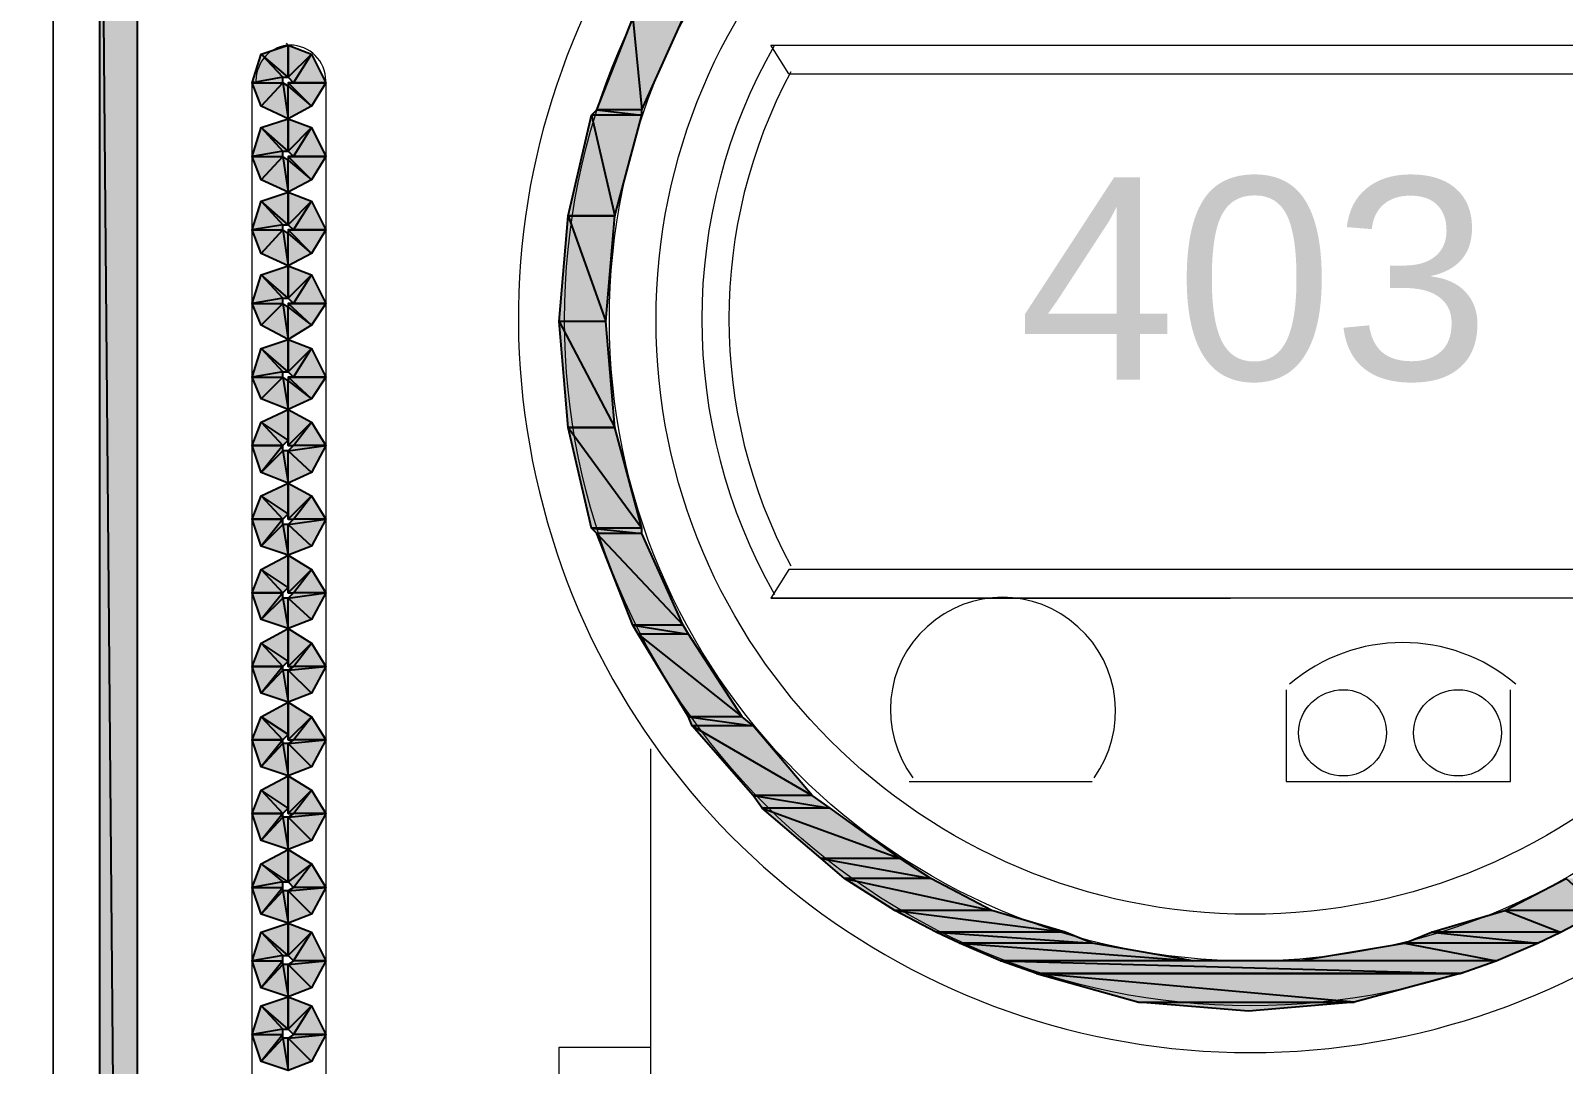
# Model space of a CAD drawing. Header units: millimetres. Extents: x 40 to 176, y -32 to 59.
# Drawn here: x 108.191 to 109.384, y 3.59 to 4.394 of the extents above; entities that cross this region are included whole.
import ezdxf

# ---------------------------------------------------------------- set-up
doc = ezdxf.new("R2010")
doc.units = ezdxf.units.MM
doc.layers.add('15 - Quadro de medição', color=6, linetype='Continuous')
doc.styles.add('Arial0', font='arial.ttf', dxfattribs={"height": 3.14658})

msp = doc.modelspace()

# ---------------------------------------------------------------- hatches: boundary and pattern name
at = {"layer": '15 - Quadro de medição', "true_color": 0x000007}
h = msp.add_hatch(color=7, dxfattribs=at)
h.paths.add_polyline_path([(108.2739, 4.729), (108.2446, 4.729), (108.2739, 1.3852)])
h.paths.add_polyline_path([(108.2446, 4.729), (108.2739, 1.3852), (108.2446, 1.3852)])
h = msp.add_hatch(color=7, dxfattribs=at)
h.paths.add_polyline_path([(108.2739, 4.729), (108.2446, 4.729), (108.2739, 1.3852)])
h.paths.add_polyline_path([(108.2446, 4.729), (108.2739, 1.3852), (108.2446, 1.3852)])
h = msp.add_hatch(color=7, dxfattribs=at)
h.paths.add_polyline_path([(108.6985, 4.4036), (108.6594, 4.4036), (108.6664, 4.3323)])
h.paths.add_polyline_path([(108.6594, 4.4036), (108.6664, 4.3323), (108.6315, 4.3323)])
h = msp.add_hatch(color=7, dxfattribs=at)
h.paths.add_polyline_path([(108.3912, 4.3826), (108.3912, 4.3575), (108.3703, 4.3756)])
h.paths.add_polyline_path([(108.3912, 4.3575), (108.3703, 4.3756), (108.387, 4.3575)])
h.paths.add_polyline_path([(108.3703, 4.3756), (108.387, 4.3575), (108.3633, 4.3533)])
h.paths.add_polyline_path([(108.387, 4.3575), (108.3633, 4.3533), (108.387, 4.3533)])
h.paths.add_polyline_path([(108.3633, 4.3533), (108.387, 4.3533), (108.3703, 4.3351)])
h = msp.add_hatch(color=7, dxfattribs=at)
h.paths.add_polyline_path([(108.4205, 4.3533), (108.3954, 4.3533), (108.4094, 4.3756)])
h.paths.add_polyline_path([(108.3954, 4.3533), (108.4094, 4.3756), (108.3912, 4.3575)])
h.paths.add_polyline_path([(108.4094, 4.3756), (108.3912, 4.3575), (108.3912, 4.3826)])
h = msp.add_hatch(color=7, dxfattribs=at)
h.paths.add_polyline_path([(108.3703, 4.3351), (108.387, 4.3533), (108.3912, 4.3253)])
h.paths.add_polyline_path([(108.387, 4.3533), (108.3912, 4.3253), (108.3912, 4.3505)])
h.paths.add_polyline_path([(108.3912, 4.3253), (108.3912, 4.3505), (108.4094, 4.3351)])
h.paths.add_polyline_path([(108.3912, 4.3505), (108.4094, 4.3351), (108.3912, 4.3533)])
h.paths.add_polyline_path([(108.4094, 4.3351), (108.3912, 4.3533), (108.4205, 4.3533)])
h.paths.add_polyline_path([(108.3912, 4.3533), (108.4205, 4.3533), (108.3954, 4.3533)])
h = msp.add_hatch(color=7, dxfattribs=at)
h.paths.add_polyline_path([(108.6664, 4.3323), (108.6315, 4.3323), (108.6664, 4.3281)])
h.paths.add_polyline_path([(108.6315, 4.3323), (108.6664, 4.3281), (108.6273, 4.3281)])
h = msp.add_hatch(color=7, dxfattribs=at)
h.paths.add_polyline_path([(108.3912, 4.3253), (108.3912, 4.3002), (108.3703, 4.3184)])
h.paths.add_polyline_path([(108.3912, 4.3002), (108.3703, 4.3184), (108.387, 4.3002)])
h.paths.add_polyline_path([(108.3703, 4.3184), (108.387, 4.3002), (108.3633, 4.296)])
h.paths.add_polyline_path([(108.387, 4.3002), (108.3633, 4.296), (108.387, 4.296)])
h.paths.add_polyline_path([(108.3633, 4.296), (108.387, 4.296), (108.3703, 4.2779)])
h = msp.add_hatch(color=7, dxfattribs=at)
h.paths.add_polyline_path([(108.4205, 4.296), (108.3954, 4.296), (108.4094, 4.3184)])
h.paths.add_polyline_path([(108.3954, 4.296), (108.4094, 4.3184), (108.3912, 4.3002)])
h.paths.add_polyline_path([(108.4094, 4.3184), (108.3912, 4.3002), (108.3912, 4.3253)])
h = msp.add_hatch(color=7, dxfattribs=at)
h.paths.add_polyline_path([(108.6664, 4.3281), (108.6273, 4.3281), (108.6454, 4.2499)])
h.paths.add_polyline_path([(108.6273, 4.3281), (108.6454, 4.2499), (108.6091, 4.2499)])
h = msp.add_hatch(color=7, dxfattribs=at)
h.paths.add_polyline_path([(108.3703, 4.2779), (108.387, 4.296), (108.3912, 4.2681)])
h.paths.add_polyline_path([(108.387, 4.296), (108.3912, 4.2681), (108.3912, 4.2932)])
h.paths.add_polyline_path([(108.3912, 4.2681), (108.3912, 4.2932), (108.4094, 4.2779)])
h.paths.add_polyline_path([(108.3912, 4.2932), (108.4094, 4.2779), (108.3912, 4.296)])
h.paths.add_polyline_path([(108.4094, 4.2779), (108.3912, 4.296), (108.4205, 4.296)])
h.paths.add_polyline_path([(108.3912, 4.296), (108.4205, 4.296), (108.3954, 4.296)])
h = msp.add_hatch(color=7, dxfattribs=at)
h.paths.add_polyline_path([(108.3912, 4.2681), (108.3912, 4.2429), (108.3703, 4.2611)])
h.paths.add_polyline_path([(108.3912, 4.2429), (108.3703, 4.2611), (108.387, 4.2429)])
h.paths.add_polyline_path([(108.3703, 4.2611), (108.387, 4.2429), (108.3633, 4.2388)])
h.paths.add_polyline_path([(108.387, 4.2429), (108.3633, 4.2388), (108.387, 4.2388)])
h.paths.add_polyline_path([(108.3633, 4.2388), (108.387, 4.2388), (108.3703, 4.2206)])
h = msp.add_hatch(color=7, dxfattribs=at)
h.paths.add_polyline_path([(108.4205, 4.2388), (108.3954, 4.2388), (108.4094, 4.2611)])
h.paths.add_polyline_path([(108.3954, 4.2388), (108.4094, 4.2611), (108.3912, 4.2429)])
h.paths.add_polyline_path([(108.4094, 4.2611), (108.3912, 4.2429), (108.3912, 4.2681)])
h = msp.add_hatch(color=7, dxfattribs=at)
h.paths.add_polyline_path([(108.6454, 4.2499), (108.6091, 4.2499), (108.6384, 4.1675)])
h.paths.add_polyline_path([(108.6091, 4.2499), (108.6384, 4.1675), (108.6021, 4.1675)])
h = msp.add_hatch(color=7, dxfattribs=at)
h.paths.add_polyline_path([(108.3703, 4.2206), (108.387, 4.2388), (108.3912, 4.2108)])
h.paths.add_polyline_path([(108.387, 4.2388), (108.3912, 4.2108), (108.3912, 4.236)])
h.paths.add_polyline_path([(108.3912, 4.2108), (108.3912, 4.236), (108.4094, 4.2206)])
h.paths.add_polyline_path([(108.3912, 4.236), (108.4094, 4.2206), (108.3912, 4.2388)])
h.paths.add_polyline_path([(108.4094, 4.2206), (108.3912, 4.2388), (108.4205, 4.2388)])
h.paths.add_polyline_path([(108.3912, 4.2388), (108.4205, 4.2388), (108.3954, 4.2388)])
h = msp.add_hatch(color=7, dxfattribs=at)
h.paths.add_polyline_path([(108.3912, 4.2108), (108.3912, 4.1857), (108.3703, 4.2038)])
h.paths.add_polyline_path([(108.3912, 4.1857), (108.3703, 4.2038), (108.387, 4.1857)])
h.paths.add_polyline_path([(108.3703, 4.2038), (108.387, 4.1857), (108.3633, 4.1815)])
h.paths.add_polyline_path([(108.387, 4.1857), (108.3633, 4.1815), (108.387, 4.1815)])
h.paths.add_polyline_path([(108.3633, 4.1815), (108.387, 4.1815), (108.3703, 4.1647)])
h = msp.add_hatch(color=7, dxfattribs=at)
h.paths.add_polyline_path([(108.4205, 4.1815), (108.3954, 4.1815), (108.4094, 4.2038)])
h.paths.add_polyline_path([(108.3954, 4.1815), (108.4094, 4.2038), (108.3912, 4.1857)])
h.paths.add_polyline_path([(108.4094, 4.2038), (108.3912, 4.1857), (108.3912, 4.2108)])
h = msp.add_hatch(color=7, dxfattribs=at)
h.paths.add_polyline_path([(108.3703, 4.1647), (108.387, 4.1815), (108.3912, 4.1535)])
h.paths.add_polyline_path([(108.387, 4.1815), (108.3912, 4.1535), (108.3912, 4.1787)])
h.paths.add_polyline_path([(108.3912, 4.1535), (108.3912, 4.1787), (108.4094, 4.1647)])
h.paths.add_polyline_path([(108.3912, 4.1787), (108.4094, 4.1647), (108.3912, 4.1815)])
h.paths.add_polyline_path([(108.4094, 4.1647), (108.3912, 4.1815), (108.4205, 4.1815)])
h.paths.add_polyline_path([(108.3912, 4.1815), (108.4205, 4.1815), (108.3954, 4.1815)])
h = msp.add_hatch(color=7, dxfattribs=at)
h.paths.add_polyline_path([(108.6384, 4.1675), (108.6021, 4.1675), (108.6454, 4.0851)])
h.paths.add_polyline_path([(108.6021, 4.1675), (108.6454, 4.0851), (108.6091, 4.0851)])
h = msp.add_hatch(color=7, dxfattribs=at)
h.paths.add_polyline_path([(108.3912, 4.1535), (108.3912, 4.1284), (108.3703, 4.1466)])
h.paths.add_polyline_path([(108.3912, 4.1284), (108.3703, 4.1466), (108.387, 4.1284)])
h.paths.add_polyline_path([(108.3703, 4.1466), (108.387, 4.1284), (108.3633, 4.1242)])
h.paths.add_polyline_path([(108.387, 4.1284), (108.3633, 4.1242), (108.387, 4.1242)])
h.paths.add_polyline_path([(108.3633, 4.1242), (108.387, 4.1242), (108.3703, 4.1075)])
h = msp.add_hatch(color=7, dxfattribs=at)
h.paths.add_polyline_path([(108.4205, 4.1242), (108.3954, 4.1242), (108.4094, 4.1466)])
h.paths.add_polyline_path([(108.3954, 4.1242), (108.4094, 4.1466), (108.3912, 4.1284)])
h.paths.add_polyline_path([(108.4094, 4.1466), (108.3912, 4.1284), (108.3912, 4.1535)])
h = msp.add_hatch(color=7, dxfattribs=at)
h.paths.add_polyline_path([(108.3703, 4.1075), (108.387, 4.1242), (108.3912, 4.0991)])
h.paths.add_polyline_path([(108.387, 4.1242), (108.3912, 4.0991), (108.3912, 4.1214)])
h.paths.add_polyline_path([(108.3912, 4.0991), (108.3912, 4.1214), (108.4094, 4.1075)])
h.paths.add_polyline_path([(108.3912, 4.1214), (108.4094, 4.1075), (108.3912, 4.1242)])
h.paths.add_polyline_path([(108.4094, 4.1075), (108.3912, 4.1242), (108.4205, 4.1242)])
h.paths.add_polyline_path([(108.3912, 4.1242), (108.4205, 4.1242), (108.3954, 4.1242)])
h = msp.add_hatch(color=7, dxfattribs=at)
h.paths.add_polyline_path([(108.4205, 4.0711), (108.3954, 4.0711), (108.4094, 4.0893)])
h.paths.add_polyline_path([(108.3954, 4.0711), (108.4094, 4.0893), (108.3912, 4.0711)])
h.paths.add_polyline_path([(108.4094, 4.0893), (108.3912, 4.0711), (108.3912, 4.0991)])
h.paths.add_polyline_path([(108.3912, 4.0711), (108.3912, 4.0991), (108.3912, 4.0753)])
h.paths.add_polyline_path([(108.3912, 4.0991), (108.3912, 4.0753), (108.3703, 4.0893)])
h.paths.add_polyline_path([(108.3912, 4.0753), (108.3703, 4.0893), (108.387, 4.0711)])
h.paths.add_polyline_path([(108.3703, 4.0893), (108.387, 4.0711), (108.3633, 4.0711)])
h = msp.add_hatch(color=7, dxfattribs=at)
h.paths.add_polyline_path([(108.6454, 4.0851), (108.6091, 4.0851), (108.6664, 4.0069)])
h.paths.add_polyline_path([(108.6091, 4.0851), (108.6664, 4.0069), (108.6273, 4.0069)])
h = msp.add_hatch(color=7, dxfattribs=at)
h.paths.add_polyline_path([(108.3633, 4.0711), (108.387, 4.0711), (108.3703, 4.0502)])
h.paths.add_polyline_path([(108.387, 4.0711), (108.3703, 4.0502), (108.387, 4.0669)])
h.paths.add_polyline_path([(108.3703, 4.0502), (108.387, 4.0669), (108.3912, 4.0418)])
h.paths.add_polyline_path([(108.387, 4.0669), (108.3912, 4.0418), (108.3912, 4.0669)])
h.paths.add_polyline_path([(108.3912, 4.0418), (108.3912, 4.0669), (108.4094, 4.0502)])
h = msp.add_hatch(color=7, dxfattribs=at)
h.paths.add_polyline_path([(108.4094, 4.0502), (108.3912, 4.0669), (108.4205, 4.0711)])
h.paths.add_polyline_path([(108.3912, 4.0669), (108.4205, 4.0711), (108.3954, 4.0711)])
h = msp.add_hatch(color=7, dxfattribs=at)
h.paths.add_polyline_path([(108.4205, 4.0139), (108.3954, 4.0139), (108.4094, 4.032)])
h.paths.add_polyline_path([(108.3954, 4.0139), (108.4094, 4.032), (108.3912, 4.0139)])
h.paths.add_polyline_path([(108.4094, 4.032), (108.3912, 4.0139), (108.3912, 4.0418)])
h.paths.add_polyline_path([(108.3912, 4.0139), (108.3912, 4.0418), (108.3912, 4.0181)])
h.paths.add_polyline_path([(108.3912, 4.0418), (108.3912, 4.0181), (108.3703, 4.032)])
h.paths.add_polyline_path([(108.3912, 4.0181), (108.3703, 4.032), (108.387, 4.0139)])
h.paths.add_polyline_path([(108.3703, 4.032), (108.387, 4.0139), (108.3633, 4.0139)])
h = msp.add_hatch(color=7, dxfattribs=at)
h.paths.add_polyline_path([(108.3633, 4.0139), (108.387, 4.0139), (108.3703, 3.9929)])
h.paths.add_polyline_path([(108.387, 4.0139), (108.3703, 3.9929), (108.387, 4.0097)])
h.paths.add_polyline_path([(108.3703, 3.9929), (108.387, 4.0097), (108.3912, 3.9859)])
h.paths.add_polyline_path([(108.387, 4.0097), (108.3912, 3.9859), (108.3912, 4.0097)])
h.paths.add_polyline_path([(108.3912, 3.9859), (108.3912, 4.0097), (108.4094, 3.9929)])
h = msp.add_hatch(color=7, dxfattribs=at)
h.paths.add_polyline_path([(108.4094, 3.9929), (108.3912, 4.0097), (108.4205, 4.0139)])
h.paths.add_polyline_path([(108.3912, 4.0097), (108.4205, 4.0139), (108.3954, 4.0139)])
h = msp.add_hatch(color=7, dxfattribs=at)
h.paths.add_polyline_path([(108.6664, 4.0069), (108.6273, 4.0069), (108.6664, 4.0027)])
h.paths.add_polyline_path([(108.6273, 4.0069), (108.6664, 4.0027), (108.6315, 4.0027)])
h = msp.add_hatch(color=7, dxfattribs=at)
h.paths.add_polyline_path([(108.6664, 4.0027), (108.6315, 4.0027), (108.6985, 3.9315)])
h.paths.add_polyline_path([(108.6315, 4.0027), (108.6985, 3.9315), (108.6594, 3.9315)])
h = msp.add_hatch(color=7, dxfattribs=at)
h.paths.add_polyline_path([(108.4205, 3.9566), (108.3954, 3.9566), (108.4094, 3.9748)])
h.paths.add_polyline_path([(108.3954, 3.9566), (108.4094, 3.9748), (108.3912, 3.9566)])
h.paths.add_polyline_path([(108.4094, 3.9748), (108.3912, 3.9566), (108.3912, 3.9859)])
h.paths.add_polyline_path([(108.3912, 3.9566), (108.3912, 3.9859), (108.3912, 3.9608)])
h.paths.add_polyline_path([(108.3912, 3.9859), (108.3912, 3.9608), (108.3703, 3.9748)])
h.paths.add_polyline_path([(108.3912, 3.9608), (108.3703, 3.9748), (108.387, 3.9566)])
h.paths.add_polyline_path([(108.3703, 3.9748), (108.387, 3.9566), (108.3633, 3.9566)])
h = msp.add_hatch(color=7, dxfattribs=at)
h.paths.add_polyline_path([(108.3633, 3.9566), (108.387, 3.9566), (108.3703, 3.9357)])
h.paths.add_polyline_path([(108.387, 3.9566), (108.3703, 3.9357), (108.387, 3.9524)])
h.paths.add_polyline_path([(108.3703, 3.9357), (108.387, 3.9524), (108.3912, 3.9287)])
h.paths.add_polyline_path([(108.387, 3.9524), (108.3912, 3.9287), (108.3912, 3.9524)])
h.paths.add_polyline_path([(108.3912, 3.9287), (108.3912, 3.9524), (108.4094, 3.9357)])
h = msp.add_hatch(color=7, dxfattribs=at)
h.paths.add_polyline_path([(108.4094, 3.9357), (108.3912, 3.9524), (108.4205, 3.9566)])
h.paths.add_polyline_path([(108.3912, 3.9524), (108.4205, 3.9566), (108.3954, 3.9566)])
h = msp.add_hatch(color=7, dxfattribs=at)
h.paths.add_polyline_path([(108.4205, 3.8993), (108.3954, 3.8993), (108.4094, 3.9175)])
h.paths.add_polyline_path([(108.3954, 3.8993), (108.4094, 3.9175), (108.3912, 3.8993)])
h.paths.add_polyline_path([(108.4094, 3.9175), (108.3912, 3.8993), (108.3912, 3.9287)])
h.paths.add_polyline_path([(108.3912, 3.8993), (108.3912, 3.9287), (108.3912, 3.9035)])
h.paths.add_polyline_path([(108.3912, 3.9287), (108.3912, 3.9035), (108.3703, 3.9175)])
h.paths.add_polyline_path([(108.3912, 3.9035), (108.3703, 3.9175), (108.387, 3.8993)])
h.paths.add_polyline_path([(108.3703, 3.9175), (108.387, 3.8993), (108.3633, 3.8993)])
h = msp.add_hatch(color=7, dxfattribs=at)
h.paths.add_polyline_path([(108.6985, 3.9315), (108.6594, 3.9315), (108.7027, 3.9245)])
h.paths.add_polyline_path([(108.6594, 3.9315), (108.7027, 3.9245), (108.6636, 3.9245)])
h = msp.add_hatch(color=7, dxfattribs=at)
h.paths.add_polyline_path([(108.7027, 3.9245), (108.6636, 3.9245), (108.7446, 3.8602)])
h.paths.add_polyline_path([(108.6636, 3.9245), (108.7446, 3.8602), (108.7027, 3.8602)])
h = msp.add_hatch(color=7, dxfattribs=at)
h.paths.add_polyline_path([(108.3633, 3.8993), (108.387, 3.8993), (108.3703, 3.8784)])
h.paths.add_polyline_path([(108.387, 3.8993), (108.3703, 3.8784), (108.387, 3.8965)])
h.paths.add_polyline_path([(108.3703, 3.8784), (108.387, 3.8965), (108.3912, 3.8714)])
h.paths.add_polyline_path([(108.387, 3.8965), (108.3912, 3.8714), (108.3912, 3.8965)])
h.paths.add_polyline_path([(108.3912, 3.8714), (108.3912, 3.8965), (108.4094, 3.8784)])
h = msp.add_hatch(color=7, dxfattribs=at)
h.paths.add_polyline_path([(108.4094, 3.8784), (108.3912, 3.8965), (108.4205, 3.8993)])
h.paths.add_polyline_path([(108.3912, 3.8965), (108.4205, 3.8993), (108.3954, 3.8993)])
h = msp.add_hatch(color=7, dxfattribs=at)
h.paths.add_polyline_path([(108.4205, 3.8421), (108.3954, 3.8421), (108.4094, 3.8602)])
h.paths.add_polyline_path([(108.3954, 3.8421), (108.4094, 3.8602), (108.3912, 3.8421)])
h.paths.add_polyline_path([(108.4094, 3.8602), (108.3912, 3.8421), (108.3912, 3.8714)])
h.paths.add_polyline_path([(108.3912, 3.8421), (108.3912, 3.8714), (108.3912, 3.8463)])
h.paths.add_polyline_path([(108.3912, 3.8714), (108.3912, 3.8463), (108.3703, 3.8602)])
h.paths.add_polyline_path([(108.3912, 3.8463), (108.3703, 3.8602), (108.387, 3.8421)])
h.paths.add_polyline_path([(108.3703, 3.8602), (108.387, 3.8421), (108.3633, 3.8421)])
h = msp.add_hatch(color=7, dxfattribs=at)
h.paths.add_polyline_path([(108.7446, 3.8602), (108.7027, 3.8602), (108.753, 3.8532)])
h.paths.add_polyline_path([(108.7027, 3.8602), (108.753, 3.8532), (108.7055, 3.8532)])
h = msp.add_hatch(color=7, dxfattribs=at)
h.paths.add_polyline_path([(108.753, 3.8532), (108.7055, 3.8532), (108.7991, 3.7988)])
h.paths.add_polyline_path([(108.7055, 3.8532), (108.7991, 3.7988), (108.753, 3.7988)])
h = msp.add_hatch(color=7, dxfattribs=at)
h.paths.add_polyline_path([(108.3633, 3.8421), (108.387, 3.8421), (108.3703, 3.8211)])
h.paths.add_polyline_path([(108.387, 3.8421), (108.3703, 3.8211), (108.387, 3.8393)])
h.paths.add_polyline_path([(108.3703, 3.8211), (108.387, 3.8393), (108.3912, 3.8141)])
h.paths.add_polyline_path([(108.387, 3.8393), (108.3912, 3.8141), (108.3912, 3.8393)])
h.paths.add_polyline_path([(108.3912, 3.8141), (108.3912, 3.8393), (108.4094, 3.8211)])
h = msp.add_hatch(color=7, dxfattribs=at)
h.paths.add_polyline_path([(108.4094, 3.8211), (108.3912, 3.8393), (108.4205, 3.8421)])
h.paths.add_polyline_path([(108.3912, 3.8393), (108.4205, 3.8421), (108.3954, 3.8421)])
h = msp.add_hatch(color=7, dxfattribs=at)
h.paths.add_polyline_path([(108.4205, 3.7848), (108.3954, 3.7848), (108.4094, 3.803)])
h.paths.add_polyline_path([(108.3954, 3.7848), (108.4094, 3.803), (108.3912, 3.7848)])
h.paths.add_polyline_path([(108.4094, 3.803), (108.3912, 3.7848), (108.3912, 3.8141)])
h.paths.add_polyline_path([(108.3912, 3.7848), (108.3912, 3.8141), (108.3912, 3.789)])
h.paths.add_polyline_path([(108.3912, 3.8141), (108.3912, 3.789), (108.3703, 3.803)])
h.paths.add_polyline_path([(108.3912, 3.789), (108.3703, 3.803), (108.387, 3.7848)])
h.paths.add_polyline_path([(108.3703, 3.803), (108.387, 3.7848), (108.3633, 3.7848)])
h = msp.add_hatch(color=7, dxfattribs=at)
h.paths.add_polyline_path([(108.7991, 3.7988), (108.753, 3.7988), (108.813, 3.789)])
h.paths.add_polyline_path([(108.753, 3.7988), (108.813, 3.789), (108.76, 3.789)])
h = msp.add_hatch(color=7, dxfattribs=at)
h.paths.add_polyline_path([(108.3633, 3.7848), (108.387, 3.7848), (108.3703, 3.7639)])
h.paths.add_polyline_path([(108.387, 3.7848), (108.3703, 3.7639), (108.387, 3.782)])
h.paths.add_polyline_path([(108.3703, 3.7639), (108.387, 3.782), (108.3912, 3.7569)])
h.paths.add_polyline_path([(108.387, 3.782), (108.3912, 3.7569), (108.3912, 3.782)])
h.paths.add_polyline_path([(108.3912, 3.7569), (108.3912, 3.782), (108.4094, 3.7639)])
h = msp.add_hatch(color=7, dxfattribs=at)
h.paths.add_polyline_path([(108.4094, 3.7639), (108.3912, 3.782), (108.4205, 3.7848)])
h.paths.add_polyline_path([(108.3912, 3.782), (108.4205, 3.7848), (108.3954, 3.7848)])
h = msp.add_hatch(color=7, dxfattribs=at)
h.paths.add_polyline_path([(108.813, 3.789), (108.76, 3.789), (108.8675, 3.7499)])
h.paths.add_polyline_path([(108.76, 3.789), (108.8675, 3.7499), (108.8061, 3.7499)])
h = msp.add_hatch(color=7, dxfattribs=at)
h.paths.add_polyline_path([(108.3912, 3.7569), (108.3912, 3.7317), (108.3703, 3.7457)])
h.paths.add_polyline_path([(108.3912, 3.7317), (108.3703, 3.7457), (108.387, 3.7317)])
h.paths.add_polyline_path([(108.3703, 3.7457), (108.387, 3.7317), (108.3633, 3.7275)])
h.paths.add_polyline_path([(108.387, 3.7317), (108.3633, 3.7275), (108.387, 3.7275)])
h.paths.add_polyline_path([(108.3633, 3.7275), (108.387, 3.7275), (108.3703, 3.7066)])
h.paths.add_polyline_path([(108.387, 3.7275), (108.3703, 3.7066), (108.387, 3.7247)])
h.paths.add_polyline_path([(108.3703, 3.7066), (108.387, 3.7247), (108.3912, 3.6996)])
h.paths.add_polyline_path([(108.387, 3.7247), (108.3912, 3.6996), (108.3912, 3.7247)])
h.paths.add_polyline_path([(108.3912, 3.6996), (108.3912, 3.7247), (108.4094, 3.7066)])
h = msp.add_hatch(color=7, dxfattribs=at)
h.paths.add_polyline_path([(108.4205, 3.7275), (108.3954, 3.7275), (108.4094, 3.7457)])
h.paths.add_polyline_path([(108.3954, 3.7275), (108.4094, 3.7457), (108.3912, 3.7317)])
h.paths.add_polyline_path([(108.4094, 3.7457), (108.3912, 3.7317), (108.3912, 3.7569)])
h = msp.add_hatch(color=7, dxfattribs=at)
h.paths.add_polyline_path([(108.8675, 3.7499), (108.8061, 3.7499), (108.8913, 3.7345)])
h.paths.add_polyline_path([(108.8061, 3.7499), (108.8913, 3.7345), (108.8242, 3.7345)])
h = msp.add_hatch(color=7, dxfattribs=at)
h.paths.add_polyline_path([(108.8913, 3.7345), (108.8242, 3.7345), (108.9387, 3.7094)])
h.paths.add_polyline_path([(108.8242, 3.7345), (108.9387, 3.7094), (108.8633, 3.7094)])
h = msp.add_hatch(color=7, dxfattribs=at)
h.paths.add_polyline_path([(109.4528, 3.7345), (109.3857, 3.7345), (109.4136, 3.7094)])
h.paths.add_polyline_path([(109.3857, 3.7345), (109.4136, 3.7094), (109.3382, 3.7094)])
h = msp.add_hatch(color=7, dxfattribs=at)
h.paths.add_polyline_path([(108.4094, 3.7066), (108.3912, 3.7247), (108.4205, 3.7275)])
h.paths.add_polyline_path([(108.3912, 3.7247), (108.4205, 3.7275), (108.3954, 3.7275)])
h = msp.add_hatch(color=7, dxfattribs=at)
h.paths.add_polyline_path([(108.3912, 3.6996), (108.3912, 3.6745), (108.3703, 3.6926)])
h.paths.add_polyline_path([(108.3912, 3.6745), (108.3703, 3.6926), (108.387, 3.6745)])
h.paths.add_polyline_path([(108.3703, 3.6926), (108.387, 3.6745), (108.3633, 3.6703)])
h.paths.add_polyline_path([(108.387, 3.6745), (108.3633, 3.6703), (108.387, 3.6703)])
h.paths.add_polyline_path([(108.3633, 3.6703), (108.387, 3.6703), (108.3703, 3.6493)])
h.paths.add_polyline_path([(108.387, 3.6703), (108.3703, 3.6493), (108.387, 3.6675)])
h.paths.add_polyline_path([(108.3703, 3.6493), (108.387, 3.6675), (108.3912, 3.6423)])
h.paths.add_polyline_path([(108.387, 3.6675), (108.3912, 3.6423), (108.3912, 3.6675)])
h.paths.add_polyline_path([(108.3912, 3.6423), (108.3912, 3.6675), (108.4094, 3.6493)])
h = msp.add_hatch(color=7, dxfattribs=at)
h.paths.add_polyline_path([(108.4205, 3.6703), (108.3954, 3.6703), (108.4094, 3.6926)])
h.paths.add_polyline_path([(108.3954, 3.6703), (108.4094, 3.6926), (108.3912, 3.6745)])
h.paths.add_polyline_path([(108.4094, 3.6926), (108.3912, 3.6745), (108.3912, 3.6996)])
h = msp.add_hatch(color=7, dxfattribs=at)
h.paths.add_polyline_path([(108.9387, 3.7094), (108.8633, 3.7094), (108.996, 3.6926)])
h.paths.add_polyline_path([(108.8633, 3.7094), (108.996, 3.6926), (108.8954, 3.6926)])
h = msp.add_hatch(color=7, dxfattribs=at)
h.paths.add_polyline_path([(109.4136, 3.7094), (109.3382, 3.7094), (109.3815, 3.6926)])
h.paths.add_polyline_path([(109.3382, 3.7094), (109.3815, 3.6926), (109.2809, 3.6926)])
h = msp.add_hatch(color=7, dxfattribs=at)
h.paths.add_polyline_path([(108.996, 3.6926), (108.8954, 3.6926), (109.017, 3.6842)])
h.paths.add_polyline_path([(108.8954, 3.6926), (109.017, 3.6842), (108.9136, 3.6842)])
h = msp.add_hatch(color=7, dxfattribs=at)
h.paths.add_polyline_path([(109.3815, 3.6926), (109.2809, 3.6926), (109.3634, 3.6842)])
h.paths.add_polyline_path([(109.2809, 3.6926), (109.3634, 3.6842), (109.26, 3.6842)])
h = msp.add_hatch(color=7, dxfattribs=at)
h.paths.add_polyline_path([(109.017, 3.6842), (108.9136, 3.6842), (109.0952, 3.6703)])
h.paths.add_polyline_path([(108.9136, 3.6842), (109.0952, 3.6703), (108.9457, 3.6703)])
h = msp.add_hatch(color=7, dxfattribs=at)
h.paths.add_polyline_path([(109.3634, 3.6842), (109.26, 3.6842), (109.3312, 3.6703)])
h.paths.add_polyline_path([(109.26, 3.6842), (109.3312, 3.6703), (109.1776, 3.6703)])
h = msp.add_hatch(color=7, dxfattribs=at)
h.paths.add_polyline_path([(108.4094, 3.6493), (108.3912, 3.6675), (108.4205, 3.6703)])
h.paths.add_polyline_path([(108.3912, 3.6675), (108.4205, 3.6703), (108.3954, 3.6703)])
h = msp.add_hatch(color=7, dxfattribs=at)
h.paths.add_polyline_path([(109.3312, 3.6703), (108.9457, 3.6703), (109.3033, 3.6605)])
h.paths.add_polyline_path([(108.9457, 3.6703), (109.3033, 3.6605), (108.9737, 3.6605)])
h = msp.add_hatch(color=7, dxfattribs=at)
h.paths.add_polyline_path([(108.9737, 3.6605), (109.0533, 3.6381), (109.2209, 3.6381)])
h.paths.add_polyline_path([(109.0533, 3.6381), (109.2209, 3.6381), (109.1385, 3.6312)])
msp.add_hatch(color=7, dxfattribs=at).paths.add_polyline_path([(108.9737, 3.6605), (109.3033, 3.6605), (109.2209, 3.6381)])
h = msp.add_hatch(color=7, dxfattribs=at)
h.paths.add_polyline_path([(108.3912, 3.6423), (108.3912, 3.6172), (108.3703, 3.6354)])
h.paths.add_polyline_path([(108.3912, 3.6172), (108.3703, 3.6354), (108.387, 3.6172)])
h.paths.add_polyline_path([(108.3703, 3.6354), (108.387, 3.6172), (108.3633, 3.613)])
h.paths.add_polyline_path([(108.387, 3.6172), (108.3633, 3.613), (108.387, 3.613)])
h.paths.add_polyline_path([(108.3633, 3.613), (108.387, 3.613), (108.3703, 3.5921)])
h.paths.add_polyline_path([(108.387, 3.613), (108.3703, 3.5921), (108.387, 3.6102)])
h.paths.add_polyline_path([(108.3703, 3.5921), (108.387, 3.6102), (108.3912, 3.5851)])
h.paths.add_polyline_path([(108.387, 3.6102), (108.3912, 3.5851), (108.3912, 3.6102)])
h.paths.add_polyline_path([(108.3912, 3.5851), (108.3912, 3.6102), (108.4094, 3.5921)])
h = msp.add_hatch(color=7, dxfattribs=at)
h.paths.add_polyline_path([(108.4205, 3.613), (108.3954, 3.613), (108.4094, 3.6354)])
h.paths.add_polyline_path([(108.3954, 3.613), (108.4094, 3.6354), (108.3912, 3.6172)])
h.paths.add_polyline_path([(108.4094, 3.6354), (108.3912, 3.6172), (108.3912, 3.6423)])
h = msp.add_hatch(color=7, dxfattribs=at)
h.paths.add_polyline_path([(108.4094, 3.5921), (108.3912, 3.6102), (108.4205, 3.613)])
h.paths.add_polyline_path([(108.3912, 3.6102), (108.4205, 3.613), (108.3954, 3.613)])

# ---------------------------------------------------------------- linework, layer by layer
at = {"layer": '15 - Quadro de medição', "color": 7, "linetype": 'Continuous', "lineweight": 20, "true_color": 0x000007}
for points in [[(106.3533, 5.0936), (108.2082, 5.0936), (108.2082, 1.3852), (106.3533, 1.3852)], [(108.2082, 5.0936), (110.0617, 5.0936), (110.0617, 1.3852), (108.2082, 1.3852)]]:
    msp.add_lwpolyline(points, close=True, dxfattribs=at)
for points in [[(108.2739, 1.3852), (108.2739, 4.9441), (108.2739, 4.9441)], [(108.2082, 4.8645), (108.2082, 1.3852), (106.3533, 1.3852), (106.3533, 4.8645)], [(110.0617, 4.8645), (110.0617, 1.3852), (108.2082, 1.3852), (108.2082, 4.8645)], [(108.2446, 4.729), (108.2446, 1.3852), (108.2739, 1.3852), (108.2306, 1.3852)], [(108.2739, 1.3852), (108.2446, 1.3852), (108.2446, 4.729)], [(108.3912, 4.3826), (108.3898, 4.384), (108.3898, 4.384)], [(108.7809, 4.3603), (108.7669, 4.3826), (108.7669, 4.3826)], [(108.7669, 4.3826), (109.5072, 4.3826), (109.5072, 4.3826)], [(108.7809, 4.3603), (109.4961, 4.3603), (109.4961, 4.3603)], [(108.3633, 3.4454), (108.3633, 4.3533), (108.3633, 4.3533)], [(108.4205, 4.3533), (108.4205, 3.4454), (108.4205, 3.4454)], [(108.7809, 3.9748), (108.7669, 3.9524), (108.7669, 3.9524)], [(109.4961, 3.9748), (108.7809, 3.9748), (108.7809, 3.9748)], [(109.5072, 3.9524), (108.7669, 3.9524), (108.7669, 3.9524)], [(108.7669, 3.9524), (109.1245, 3.9524), (109.1245, 3.9524)], [(108.3912, 3.9133), (108.3912, 3.9287), (108.3912, 3.9287)], [(109.1678, 3.8812), (109.1678, 3.8099), (109.3424, 3.8099), (109.3424, 3.8812)], [(108.6734, 3.4915), (108.6734, 3.8351), (108.6734, 3.8351)], [(108.8745, 3.8099), (109.017, 3.8099), (109.017, 3.8099)], [(108.6021, 3.4915), (108.6021, 3.6032), (108.6734, 3.6032)]]:
    msp.add_lwpolyline(points, dxfattribs=at)
at = {"layer": '15 - Quadro de medição', "color": 7, "linetype": 'Continuous', "lineweight": -2, "true_color": 0x000007}
for points in [[(108.2739, 4.729), (108.2446, 4.729), (108.2739, 1.3852)], [(108.2446, 4.729), (108.2739, 1.3852), (108.2446, 1.3852)], [(108.2739, 4.729), (108.2446, 4.729), (108.2739, 1.3852)], [(108.2446, 4.729), (108.2739, 1.3852), (108.2446, 1.3852)], [(108.6594, 4.4036), (108.6664, 4.3323), (108.6315, 4.3323)], [(108.6985, 4.4036), (108.6594, 4.4036), (108.6664, 4.3323)], [(108.3912, 4.3826), (108.3912, 4.3575), (108.3703, 4.3756)], [(108.4094, 4.3756), (108.3912, 4.3575), (108.3912, 4.3826)], [(108.3703, 4.3756), (108.387, 4.3575), (108.3633, 4.3533)], [(108.3912, 4.3575), (108.3703, 4.3756), (108.387, 4.3575)], [(108.3954, 4.3533), (108.4094, 4.3756), (108.3912, 4.3575)], [(108.4205, 4.3533), (108.3954, 4.3533), (108.4094, 4.3756)], [(108.387, 4.3575), (108.3633, 4.3533), (108.387, 4.3533)], [(108.3633, 4.3533), (108.387, 4.3533), (108.3703, 4.3351)], [(108.3703, 4.3351), (108.387, 4.3533), (108.3912, 4.3253)], [(108.387, 4.3533), (108.3912, 4.3253), (108.3912, 4.3505)], [(108.3912, 4.3505), (108.4094, 4.3351), (108.3912, 4.3533)], [(108.4094, 4.3351), (108.3912, 4.3533), (108.4205, 4.3533)], [(108.3912, 4.3533), (108.4205, 4.3533), (108.3954, 4.3533)], [(108.3912, 4.3253), (108.3912, 4.3505), (108.4094, 4.3351)], [(108.6315, 4.3323), (108.6664, 4.3281), (108.6273, 4.3281)], [(108.6664, 4.3323), (108.6315, 4.3323), (108.6664, 4.3281)], [(108.3703, 4.3184), (108.387, 4.3002), (108.3633, 4.296)], [(108.3912, 4.3253), (108.3912, 4.3002), (108.3703, 4.3184)], [(108.3912, 4.3002), (108.3703, 4.3184), (108.387, 4.3002)], [(108.4094, 4.3184), (108.3912, 4.3002), (108.3912, 4.3253)], [(108.3954, 4.296), (108.4094, 4.3184), (108.3912, 4.3002)], [(108.4205, 4.296), (108.3954, 4.296), (108.4094, 4.3184)], [(108.6273, 4.3281), (108.6454, 4.2499), (108.6091, 4.2499)], [(108.6664, 4.3281), (108.6273, 4.3281), (108.6454, 4.2499)], [(108.387, 4.3002), (108.3633, 4.296), (108.387, 4.296)], [(108.3633, 4.296), (108.387, 4.296), (108.3703, 4.2779)], [(108.3703, 4.2779), (108.387, 4.296), (108.3912, 4.2681)], [(108.387, 4.296), (108.3912, 4.2681), (108.3912, 4.2932)], [(108.3912, 4.2932), (108.4094, 4.2779), (108.3912, 4.296)], [(108.4094, 4.2779), (108.3912, 4.296), (108.4205, 4.296)], [(108.3912, 4.296), (108.4205, 4.296), (108.3954, 4.296)], [(108.3912, 4.2681), (108.3912, 4.2932), (108.4094, 4.2779)], [(108.3703, 4.2611), (108.387, 4.2429), (108.3633, 4.2388)], [(108.3912, 4.2681), (108.3912, 4.2429), (108.3703, 4.2611)], [(108.3912, 4.2429), (108.3703, 4.2611), (108.387, 4.2429)], [(108.4094, 4.2611), (108.3912, 4.2429), (108.3912, 4.2681)], [(108.3954, 4.2388), (108.4094, 4.2611), (108.3912, 4.2429)], [(108.4205, 4.2388), (108.3954, 4.2388), (108.4094, 4.2611)], [(108.6091, 4.2499), (108.6384, 4.1675), (108.6021, 4.1675)], [(108.6091, 4.2499), (108.6454, 4.2499), (108.6454, 4.2499)], [(108.6454, 4.2499), (108.6454, 4.2499), (108.6091, 4.2499)], [(108.6454, 4.2499), (108.6091, 4.2499), (108.6384, 4.1675)], [(108.387, 4.2429), (108.3633, 4.2388), (108.387, 4.2388)], [(108.3633, 4.2388), (108.387, 4.2388), (108.3703, 4.2206)], [(108.3703, 4.2206), (108.387, 4.2388), (108.3912, 4.2108)], [(108.387, 4.2388), (108.3912, 4.2108), (108.3912, 4.236)], [(108.3912, 4.236), (108.4094, 4.2206), (108.3912, 4.2388)], [(108.4094, 4.2206), (108.3912, 4.2388), (108.4205, 4.2388)], [(108.3912, 4.2388), (108.4205, 4.2388), (108.3954, 4.2388)], [(108.3912, 4.2108), (108.3912, 4.236), (108.4094, 4.2206)], [(108.3912, 4.2108), (108.3912, 4.1857), (108.3703, 4.2038)], [(108.4094, 4.2038), (108.3912, 4.1857), (108.3912, 4.2108)], [(108.3703, 4.2038), (108.387, 4.1857), (108.3633, 4.1815)], [(108.3912, 4.1857), (108.3703, 4.2038), (108.387, 4.1857)], [(108.3954, 4.1815), (108.4094, 4.2038), (108.3912, 4.1857)], [(108.4205, 4.1815), (108.3954, 4.1815), (108.4094, 4.2038)], [(108.387, 4.1857), (108.3633, 4.1815), (108.387, 4.1815)], [(108.3633, 4.1815), (108.387, 4.1815), (108.3703, 4.1647)], [(108.3703, 4.1647), (108.387, 4.1815), (108.3912, 4.1535)], [(108.387, 4.1815), (108.3912, 4.1535), (108.3912, 4.1787)], [(108.3912, 4.1787), (108.4094, 4.1647), (108.3912, 4.1815)], [(108.4094, 4.1647), (108.3912, 4.1815), (108.4205, 4.1815)], [(108.3912, 4.1815), (108.4205, 4.1815), (108.3954, 4.1815)], [(108.3912, 4.1535), (108.3912, 4.1787), (108.4094, 4.1647)], [(108.6384, 4.1675), (108.6021, 4.1675), (108.6454, 4.0851)], [(108.6021, 4.1675), (108.6454, 4.0851), (108.6091, 4.0851)], [(108.3912, 4.1535), (108.3912, 4.1284), (108.3703, 4.1466)], [(108.4094, 4.1466), (108.3912, 4.1284), (108.3912, 4.1535)], [(108.3703, 4.1466), (108.387, 4.1284), (108.3633, 4.1242)], [(108.3912, 4.1284), (108.3703, 4.1466), (108.387, 4.1284)], [(108.3954, 4.1242), (108.4094, 4.1466), (108.3912, 4.1284)], [(108.4205, 4.1242), (108.3954, 4.1242), (108.4094, 4.1466)], [(108.387, 4.1284), (108.3633, 4.1242), (108.387, 4.1242)], [(108.3633, 4.1242), (108.387, 4.1242), (108.3703, 4.1075)], [(108.3703, 4.1075), (108.387, 4.1242), (108.3912, 4.0991)], [(108.387, 4.1242), (108.3912, 4.0991), (108.3912, 4.1214)], [(108.3912, 4.1214), (108.4094, 4.1075), (108.3912, 4.1242)], [(108.4094, 4.1075), (108.3912, 4.1242), (108.4205, 4.1242)], [(108.3912, 4.1242), (108.4205, 4.1242), (108.3954, 4.1242)], [(108.3912, 4.0991), (108.3912, 4.1214), (108.4094, 4.1075)], [(108.3912, 4.0991), (108.3912, 4.0753), (108.3703, 4.0893)], [(108.4094, 4.0893), (108.3912, 4.0711), (108.3912, 4.0991)], [(108.3912, 4.0711), (108.3912, 4.0991), (108.3912, 4.0753)], [(108.3703, 4.0893), (108.387, 4.0711), (108.3633, 4.0711)], [(108.3912, 4.0753), (108.3703, 4.0893), (108.387, 4.0711)], [(108.3954, 4.0711), (108.4094, 4.0893), (108.3912, 4.0711)], [(108.4205, 4.0711), (108.3954, 4.0711), (108.4094, 4.0893)], [(108.6091, 4.0851), (108.6454, 4.0851), (108.6454, 4.0851)], [(108.6454, 4.0851), (108.6454, 4.0851), (108.6091, 4.0851)], [(108.6454, 4.0851), (108.6091, 4.0851), (108.6664, 4.0069)], [(108.6091, 4.0851), (108.6664, 4.0069), (108.6273, 4.0069)], [(108.3633, 4.0711), (108.387, 4.0711), (108.3703, 4.0502)], [(108.387, 4.0711), (108.3703, 4.0502), (108.387, 4.0669)], [(108.4094, 4.0502), (108.3912, 4.0669), (108.4205, 4.0711)], [(108.3912, 4.0669), (108.4205, 4.0711), (108.3954, 4.0711)], [(108.3703, 4.0502), (108.387, 4.0669), (108.3912, 4.0418)], [(108.387, 4.0669), (108.3912, 4.0418), (108.3912, 4.0669)], [(108.3912, 4.0418), (108.3912, 4.0669), (108.4094, 4.0502)], [(108.3703, 4.032), (108.387, 4.0139), (108.3633, 4.0139)], [(108.3912, 4.0418), (108.3912, 4.0181), (108.3703, 4.032)], [(108.3912, 4.0181), (108.3703, 4.032), (108.387, 4.0139)], [(108.4094, 4.032), (108.3912, 4.0139), (108.3912, 4.0418)], [(108.3912, 4.0139), (108.3912, 4.0418), (108.3912, 4.0181)], [(108.3954, 4.0139), (108.4094, 4.032), (108.3912, 4.0139)], [(108.4205, 4.0139), (108.3954, 4.0139), (108.4094, 4.032)], [(108.3633, 4.0139), (108.387, 4.0139), (108.3703, 3.9929)], [(108.387, 4.0139), (108.3703, 3.9929), (108.387, 4.0097)], [(108.3703, 3.9929), (108.387, 4.0097), (108.3912, 3.9859)], [(108.387, 4.0097), (108.3912, 3.9859), (108.3912, 4.0097)], [(108.4094, 3.9929), (108.3912, 4.0097), (108.4205, 4.0139)], [(108.3912, 4.0097), (108.4205, 4.0139), (108.3954, 4.0139)], [(108.3912, 3.9859), (108.3912, 4.0097), (108.4094, 3.9929)], [(108.6664, 4.0069), (108.6273, 4.0069), (108.6664, 4.0027)], [(108.6273, 4.0069), (108.6664, 4.0027), (108.6315, 4.0027)], [(108.6664, 4.0027), (108.6315, 4.0027), (108.6985, 3.9315)], [(108.6315, 4.0027), (108.6985, 3.9315), (108.6594, 3.9315)], [(108.3912, 3.9859), (108.3912, 3.9608), (108.3703, 3.9748)], [(108.4094, 3.9748), (108.3912, 3.9566), (108.3912, 3.9859)], [(108.3912, 3.9566), (108.3912, 3.9859), (108.3912, 3.9608)], [(108.3703, 3.9748), (108.387, 3.9566), (108.3633, 3.9566)], [(108.3912, 3.9608), (108.3703, 3.9748), (108.387, 3.9566)], [(108.3954, 3.9566), (108.4094, 3.9748), (108.3912, 3.9566)], [(108.4205, 3.9566), (108.3954, 3.9566), (108.4094, 3.9748)], [(108.3633, 3.9566), (108.387, 3.9566), (108.3703, 3.9357)], [(108.387, 3.9566), (108.3703, 3.9357), (108.387, 3.9524)], [(108.3703, 3.9357), (108.387, 3.9524), (108.3912, 3.9287)], [(108.387, 3.9524), (108.3912, 3.9287), (108.3912, 3.9524)], [(108.4094, 3.9357), (108.3912, 3.9524), (108.4205, 3.9566)], [(108.3912, 3.9524), (108.4205, 3.9566), (108.3954, 3.9566)], [(108.3912, 3.9287), (108.3912, 3.9524), (108.4094, 3.9357)], [(108.3912, 3.9287), (108.3912, 3.9035), (108.3703, 3.9175)], [(108.4094, 3.9175), (108.3912, 3.8993), (108.3912, 3.9287)], [(108.3912, 3.8993), (108.3912, 3.9287), (108.3912, 3.9035)], [(108.6985, 3.9315), (108.6594, 3.9315), (108.7027, 3.9245)], [(108.6594, 3.9315), (108.7027, 3.9245), (108.6636, 3.9245)], [(108.7027, 3.9245), (108.6636, 3.9245), (108.7446, 3.8602)], [(108.6636, 3.9245), (108.7446, 3.8602), (108.7027, 3.8602)], [(108.3703, 3.9175), (108.387, 3.8993), (108.3633, 3.8993)], [(108.3912, 3.9035), (108.3703, 3.9175), (108.387, 3.8993)], [(108.3954, 3.8993), (108.4094, 3.9175), (108.3912, 3.8993)], [(108.4205, 3.8993), (108.3954, 3.8993), (108.4094, 3.9175)], [(108.3633, 3.8993), (108.387, 3.8993), (108.3703, 3.8784)], [(108.387, 3.8993), (108.3703, 3.8784), (108.387, 3.8965)], [(108.3703, 3.8784), (108.387, 3.8965), (108.3912, 3.8714)], [(108.387, 3.8965), (108.3912, 3.8714), (108.3912, 3.8965)], [(108.4094, 3.8784), (108.3912, 3.8965), (108.4205, 3.8993)], [(108.3912, 3.8965), (108.4205, 3.8993), (108.3954, 3.8993)], [(108.3912, 3.8714), (108.3912, 3.8965), (108.4094, 3.8784)], [(108.3912, 3.8714), (108.3912, 3.8463), (108.3703, 3.8602)], [(108.4094, 3.8602), (108.3912, 3.8421), (108.3912, 3.8714)], [(108.3912, 3.8421), (108.3912, 3.8714), (108.3912, 3.8463)], [(108.3703, 3.8602), (108.387, 3.8421), (108.3633, 3.8421)], [(108.3912, 3.8463), (108.3703, 3.8602), (108.387, 3.8421)], [(108.3954, 3.8421), (108.4094, 3.8602), (108.3912, 3.8421)], [(108.4205, 3.8421), (108.3954, 3.8421), (108.4094, 3.8602)], [(108.7446, 3.8602), (108.7027, 3.8602), (108.753, 3.8532)], [(108.7027, 3.8602), (108.753, 3.8532), (108.7055, 3.8532)], [(108.753, 3.8532), (108.7055, 3.8532), (108.7991, 3.7988)], [(108.7055, 3.8532), (108.7991, 3.7988), (108.753, 3.7988)], [(108.3633, 3.8421), (108.387, 3.8421), (108.3703, 3.8211)], [(108.387, 3.8421), (108.3703, 3.8211), (108.387, 3.8393)], [(108.4094, 3.8211), (108.3912, 3.8393), (108.4205, 3.8421)], [(108.3912, 3.8393), (108.4205, 3.8421), (108.3954, 3.8421)], [(108.3703, 3.8211), (108.387, 3.8393), (108.3912, 3.8141)], [(108.387, 3.8393), (108.3912, 3.8141), (108.3912, 3.8393)], [(108.3912, 3.8141), (108.3912, 3.8393), (108.4094, 3.8211)], [(108.3912, 3.8141), (108.3912, 3.789), (108.3703, 3.803)], [(108.4094, 3.803), (108.3912, 3.7848), (108.3912, 3.8141)], [(108.3912, 3.7848), (108.3912, 3.8141), (108.3912, 3.789)], [(108.3703, 3.803), (108.387, 3.7848), (108.3633, 3.7848)], [(108.3912, 3.789), (108.3703, 3.803), (108.387, 3.7848)], [(108.3954, 3.7848), (108.4094, 3.803), (108.3912, 3.7848)], [(108.4205, 3.7848), (108.3954, 3.7848), (108.4094, 3.803)], [(108.7991, 3.7988), (108.753, 3.7988), (108.813, 3.789)], [(108.753, 3.7988), (108.813, 3.789), (108.76, 3.789)], [(108.3633, 3.7848), (108.387, 3.7848), (108.3703, 3.7639)], [(108.387, 3.7848), (108.3703, 3.7639), (108.387, 3.782)], [(108.3703, 3.7639), (108.387, 3.782), (108.3912, 3.7569)], [(108.387, 3.782), (108.3912, 3.7569), (108.3912, 3.782)], [(108.4094, 3.7639), (108.3912, 3.782), (108.4205, 3.7848)], [(108.3912, 3.782), (108.4205, 3.7848), (108.3954, 3.7848)], [(108.3912, 3.7569), (108.3912, 3.782), (108.4094, 3.7639)], [(108.813, 3.789), (108.76, 3.789), (108.8675, 3.7499)], [(108.76, 3.789), (108.8675, 3.7499), (108.8061, 3.7499)], [(108.3703, 3.7457), (108.387, 3.7317), (108.3633, 3.7275)], [(108.3912, 3.7569), (108.3912, 3.7317), (108.3703, 3.7457)], [(108.3912, 3.7317), (108.3703, 3.7457), (108.387, 3.7317)], [(108.4094, 3.7457), (108.3912, 3.7317), (108.3912, 3.7569)], [(108.3954, 3.7275), (108.4094, 3.7457), (108.3912, 3.7317)], [(108.4205, 3.7275), (108.3954, 3.7275), (108.4094, 3.7457)], [(108.8675, 3.7499), (108.8061, 3.7499), (108.8913, 3.7345)], [(108.8061, 3.7499), (108.8913, 3.7345), (108.8242, 3.7345)], [(108.8913, 3.7345), (108.8242, 3.7345), (108.9387, 3.7094)], [(108.8242, 3.7345), (108.9387, 3.7094), (108.8633, 3.7094)], [(109.3857, 3.7345), (109.4136, 3.7094), (109.3382, 3.7094)], [(108.387, 3.7317), (108.3633, 3.7275), (108.387, 3.7275)], [(108.3633, 3.7275), (108.387, 3.7275), (108.3703, 3.7066)], [(108.387, 3.7275), (108.3703, 3.7066), (108.387, 3.7247)], [(108.3703, 3.7066), (108.387, 3.7247), (108.3912, 3.6996)], [(108.387, 3.7247), (108.3912, 3.6996), (108.3912, 3.7247)], [(108.4094, 3.7066), (108.3912, 3.7247), (108.4205, 3.7275)], [(108.3912, 3.7247), (108.4205, 3.7275), (108.3954, 3.7275)], [(108.3912, 3.6996), (108.3912, 3.7247), (108.4094, 3.7066)], [(108.3912, 3.6996), (108.3912, 3.6745), (108.3703, 3.6926)], [(108.4094, 3.6926), (108.3912, 3.6745), (108.3912, 3.6996)], [(108.9387, 3.7094), (108.8633, 3.7094), (108.996, 3.6926)], [(108.8633, 3.7094), (108.996, 3.6926), (108.8954, 3.6926)], [(109.3382, 3.7094), (109.3815, 3.6926), (109.2809, 3.6926)], [(109.4136, 3.7094), (109.3382, 3.7094), (109.3815, 3.6926)], [(108.3703, 3.6926), (108.387, 3.6745), (108.3633, 3.6703)], [(108.3912, 3.6745), (108.3703, 3.6926), (108.387, 3.6745)], [(108.3954, 3.6703), (108.4094, 3.6926), (108.3912, 3.6745)], [(108.4205, 3.6703), (108.3954, 3.6703), (108.4094, 3.6926)], [(108.996, 3.6926), (108.8954, 3.6926), (109.017, 3.6842)], [(108.8954, 3.6926), (109.017, 3.6842), (108.9136, 3.6842)], [(109.2809, 3.6926), (109.3634, 3.6842), (109.26, 3.6842)], [(109.3815, 3.6926), (109.2809, 3.6926), (109.3634, 3.6842)], [(108.387, 3.6745), (108.3633, 3.6703), (108.387, 3.6703)], [(109.017, 3.6842), (108.9136, 3.6842), (109.0952, 3.6703)], [(108.9136, 3.6842), (109.0952, 3.6703), (108.9457, 3.6703)], [(109.26, 3.6842), (109.3312, 3.6703), (109.1776, 3.6703)], [(109.3634, 3.6842), (109.26, 3.6842), (109.3312, 3.6703)], [(108.3633, 3.6703), (108.387, 3.6703), (108.3703, 3.6493)], [(108.387, 3.6703), (108.3703, 3.6493), (108.387, 3.6675)], [(108.3703, 3.6493), (108.387, 3.6675), (108.3912, 3.6423)], [(108.387, 3.6675), (108.3912, 3.6423), (108.3912, 3.6675)], [(108.4094, 3.6493), (108.3912, 3.6675), (108.4205, 3.6703)], [(108.3912, 3.6675), (108.4205, 3.6703), (108.3954, 3.6703)], [(108.3912, 3.6423), (108.3912, 3.6675), (108.4094, 3.6493)], [(109.3312, 3.6703), (108.9457, 3.6703), (109.3033, 3.6605)], [(108.9457, 3.6703), (109.3033, 3.6605), (108.9737, 3.6605)], [(108.9737, 3.6605), (109.0533, 3.6381), (109.2209, 3.6381)], [(108.9737, 3.6605), (109.3033, 3.6605), (109.2209, 3.6381)], [(108.3912, 3.6423), (108.3912, 3.6172), (108.3703, 3.6354)], [(108.4094, 3.6354), (108.3912, 3.6172), (108.3912, 3.6423)], [(109.0533, 3.6381), (109.2209, 3.6381), (109.1385, 3.6312)], [(108.3703, 3.6354), (108.387, 3.6172), (108.3633, 3.613)], [(108.3912, 3.6172), (108.3703, 3.6354), (108.387, 3.6172)], [(108.3954, 3.613), (108.4094, 3.6354), (108.3912, 3.6172)], [(108.4205, 3.613), (108.3954, 3.613), (108.4094, 3.6354)], [(108.387, 3.6172), (108.3633, 3.613), (108.387, 3.613)], [(108.3633, 3.613), (108.387, 3.613), (108.3703, 3.5921)], [(108.387, 3.613), (108.3703, 3.5921), (108.387, 3.6102)], [(108.3703, 3.5921), (108.387, 3.6102), (108.3912, 3.5851)], [(108.387, 3.6102), (108.3912, 3.5851), (108.3912, 3.6102)], [(108.4094, 3.5921), (108.3912, 3.6102), (108.4205, 3.613)], [(108.3912, 3.6102), (108.4205, 3.613), (108.3954, 3.613)], [(108.3912, 3.5851), (108.3912, 3.6102), (108.4094, 3.5921)]]:
    msp.add_lwpolyline(points, close=True, dxfattribs=at)
at = {"layer": '15 - Quadro de medição', "color": 7, "linetype": 'Continuous', "lineweight": 20, "true_color": 0x000007}
for points, knots in [([(109.6748, 4.1689), (109.6748, 4.465), (109.436, 4.7039), (109.1399, 4.7039), (109.1399, 4.7039), (108.8452, 4.7039), (108.6063, 4.465), (108.6063, 4.1689), (108.6063, 4.1689), (108.6063, 3.8742), (108.8452, 3.6354), (109.1399, 3.6354), (109.1399, 3.6354), (109.436, 3.6354), (109.6748, 3.8742), (109.6748, 4.1689)], [0, 0, 0, 0, 0.0625, 0.0625, 0.0625, 0.062501, 0.125, 0.125, 0.125, 0.125001, 0.1875, 0.1875, 0.1875, 0.187501, 1, 1, 1, 1]), ([(108.8787, 4.6759), (108.6454, 4.5558), (108.5239, 4.2904), (108.5868, 4.0348), (108.5868, 4.0348), (108.6482, 3.7792), (108.8773, 3.599), (109.1399, 3.599), (109.1399, 3.599), (109.4039, 3.599), (109.6329, 3.7792), (109.6944, 4.0348), (109.6944, 4.0348), (109.7572, 4.2904), (109.6357, 4.5558), (109.4011, 4.6759)], [0, 0, 0, 0, 0.0625, 0.0625, 0.0625, 0.062501, 0.125, 0.125, 0.125, 0.125001, 0.1875, 0.1875, 0.1875, 0.187501, 1, 1, 1, 1]), ([(109.6385, 4.1689), (109.6385, 4.4455), (109.4164, 4.6676), (109.1399, 4.6676), (109.1399, 4.6676), (108.8647, 4.6676), (108.6412, 4.4455), (108.6412, 4.1689), (108.6412, 4.1689), (108.6412, 3.8938), (108.8647, 3.6703), (109.1399, 3.6703), (109.1399, 3.6703), (109.4164, 3.6703), (109.6385, 3.8938), (109.6385, 4.1689)], [0, 0, 0, 0, 0.0625, 0.0625, 0.0625, 0.062501, 0.125, 0.125, 0.125, 0.125001, 0.1875, 0.1875, 0.1875, 0.187501, 1, 1, 1, 1]), ([(109.6036, 4.1689), (109.6036, 4.4245), (109.3955, 4.6326), (109.1399, 4.6326), (109.1399, 4.6326), (108.8843, 4.6326), (108.6775, 4.4245), (108.6775, 4.1689), (108.6775, 4.1689), (108.6775, 3.9133), (108.8843, 3.7066), (109.1399, 3.7066), (109.1399, 3.7066), (109.3955, 3.7066), (109.6036, 3.9133), (109.6036, 4.1689)], [0, 0, 0, 0, 0.0625, 0.0625, 0.0625, 0.062501, 0.125, 0.125, 0.125, 0.125001, 0.1875, 0.1875, 0.1875, 0.187501, 1, 1, 1, 1]), ([(109.0184, 3.8127), (109.0449, 3.8491), (109.0393, 3.9007), (109.0058, 3.9301), (109.0058, 3.9301), (108.9723, 3.9608), (108.922, 3.9608), (108.8885, 3.9301), (108.8885, 3.9301), (108.8549, 3.9007), (108.8507, 3.8491), (108.8773, 3.8127)], [0, 0, 0, 0, 0.083333, 0.083333, 0.083333, 0.083334, 0.166667, 0.166667, 0.166667, 0.166668, 1, 1, 1, 1]), ([(109.246, 3.8477), (109.246, 3.8658), (109.2307, 3.8812), (109.2125, 3.8812), (109.2125, 3.8812), (109.193, 3.8812), (109.1776, 3.8658), (109.1776, 3.8477), (109.1776, 3.8477), (109.1776, 3.8295), (109.193, 3.8141), (109.2125, 3.8141), (109.2125, 3.8141), (109.2307, 3.8141), (109.246, 3.8295), (109.246, 3.8477)], [0, 0, 0, 0, 0.0625, 0.0625, 0.0625, 0.062501, 0.125, 0.125, 0.125, 0.125001, 0.1875, 0.1875, 0.1875, 0.187501, 1, 1, 1, 1]), ([(109.3354, 3.8477), (109.3354, 3.8658), (109.3201, 3.8812), (109.3019, 3.8812), (109.3019, 3.8812), (109.2823, 3.8812), (109.267, 3.8658), (109.267, 3.8477), (109.267, 3.8477), (109.267, 3.8295), (109.2823, 3.8141), (109.3019, 3.8141), (109.3019, 3.8141), (109.3201, 3.8141), (109.3354, 3.8295), (109.3354, 3.8477)], [0, 0, 0, 0, 0.0625, 0.0625, 0.0625, 0.062501, 0.125, 0.125, 0.125, 0.125001, 0.1875, 0.1875, 0.1875, 0.187501, 1, 1, 1, 1])]:
    msp.add_open_spline(points, degree=3, knots=knots, dxfattribs=at)
for points in [[(108.3926, 4.3826), (108.3786, 4.3826), (108.3661, 4.37), (108.3661, 4.3547)], [(108.4205, 4.3547), (108.4205, 4.37), (108.408, 4.3826), (108.3926, 4.3826)], [(108.7697, 4.3826), (108.6943, 4.2513), (108.6943, 4.0879), (108.7697, 3.9552)], [(108.7823, 4.3617), (108.7181, 4.2415), (108.7181, 4.0977), (108.7823, 3.9776)], [(109.3466, 3.8854), (109.2963, 3.9287), (109.2209, 3.9287), (109.1706, 3.8854)]]:
    msp.add_open_spline(points, degree=3, dxfattribs=at)

# ---------------------------------------------------------------- texts
at = {"layer": '15 - Quadro de medição', "color": 7, "true_color": 0x000007, "style": 'Arial0'}
msp.add_text('403', height=0.15734, dxfattribs=at).set_placement((108.9597, 4.1223))

doc.saveas('drawing.dxf')
